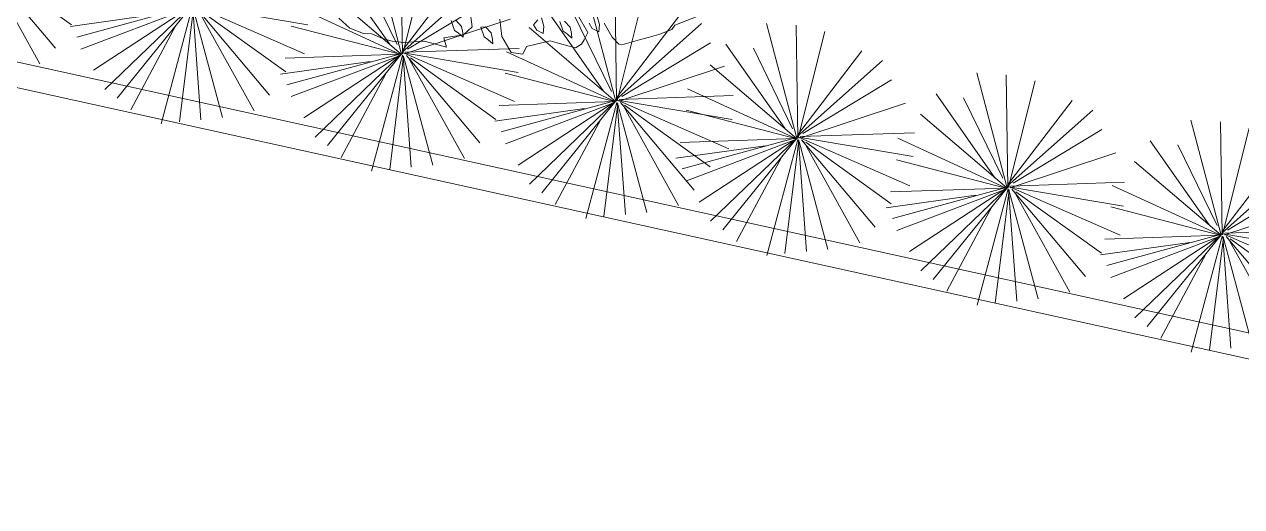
# Model space of a CAD drawing. Header units: metres. Extents: x 12093 to 20303, y 514 to 1412.
# Drawn here: x 19734.85 to 19742.12, y 688.45 to 691.33 of the extents above; entities that cross this region are included whole.
import ezdxf

# ---------------------------------------------------------------- set-up
doc = ezdxf.new("R2010")
doc.units = ezdxf.units.M
doc.layers.get('0').update_dxf_attribs({"lineweight": 13})
for name, color, linetype, lineweight in [('AMBI-GRASS', 104, 'Continuous', 20), ('grass', 64, 'Continuous', 13), ('MANZANAS-ORIGINALES', 147, 'Continuous', 9)]:
    doc.layers.add(name, color=color, linetype=linetype, lineweight=lineweight)
doc.layers.add('desnivel', color=9, linetype='Continuous')

# ---------------------------------------------------------------- blocks, each defined once
blk = doc.blocks.new('ghgfghgh')
at = {"layer": 'desnivel', "lineweight": 20}
for p, q in [((20001.6223, 662.5573), (20001.5789, 662.5625)), ((20001.6363, 662.5855), (20001.6223, 662.5573)), ((20001.8205, 662.5809), (20001.7966, 662.5873))]:
    blk.add_line(p, q, dxfattribs=at)
at = {"layer": 'grass'}
for p, q in [((20000.9707, 662.6552), (20000.9294, 662.6918)), ((20001.4255, 662.7059), (20001.4322, 662.6594)), ((20001.544, 662.623), (20001.5361, 662.6891)), ((20001.7013, 662.6627), (20001.6926, 662.6931)), ((20001.8286, 662.7066), (20001.8679, 662.6386)), ((20001.9108, 662.6684), (20001.9021, 662.6988)), ((20002.3021, 662.7077), (20002.195, 662.666)), ((20001.0228, 662.6348), (20000.9707, 662.6552)), ((20001.3652, 662.6459), (20001.3527, 662.683)), ((20001.3795, 662.6365), (20001.3652, 662.6459)), ((20001.3698, 662.6841), (20001.3918, 662.6613)), ((20001.3918, 662.6613), (20001.3967, 662.6375)), ((20001.4322, 662.6594), (20001.3988, 662.63)), ((20001.4642, 662.6588), (20001.4813, 662.6598)), ((20001.4767, 662.6217), (20001.4642, 662.6588)), ((20001.4813, 662.6598), (20001.5033, 662.637)), ((20001.6793, 662.6854), (20001.6632, 662.6673)), ((20001.6632, 662.6673), (20001.6747, 662.6473)), ((20001.6747, 662.6473), (20001.6995, 662.6351)), ((20001.6995, 662.6351), (20001.7013, 662.6627)), ((20001.7747, 662.643), (20001.7622, 662.6801)), ((20001.789, 662.6335), (20001.7747, 662.643)), ((20001.7793, 662.6811), (20001.8013, 662.6584)), ((20001.8013, 662.6584), (20001.8062, 662.6346)), ((20001.8727, 662.673), (20001.8842, 662.653)), ((20001.8842, 662.653), (20001.909, 662.6407)), ((20001.909, 662.6407), (20001.9108, 662.6684)), ((20001.959, 662.6205), (20001.9284, 662.6735)), ((20002.1842, 662.6497), (20002.1345, 662.6311)), ((20002.195, 662.666), (20002.1842, 662.6497)), ((20001.0542, 662.6328), (20001.0228, 662.6348)), ((20001.0944, 662.6156), (20001.0542, 662.6328)), ((20001.1302, 662.606), (20001.0944, 662.6156)), ((20001.1736, 662.6008), (20001.1302, 662.606)), ((20001.2515, 662.6055), (20001.1736, 662.6008)), ((20001.3351, 662.5831), (20001.2515, 662.6055)), ((20001.3988, 662.63), (20001.3252, 662.6177)), ((20001.3252, 662.6177), (20001.3351, 662.5831)), ((20001.3977, 662.6204), (20001.3795, 662.6365)), ((20001.3967, 662.6375), (20001.3977, 662.6204)), ((20001.3988, 662.63), (20001.3988, 662.63)), ((20001.4911, 662.6122), (20001.4767, 662.6217)), ((20001.5092, 662.5961), (20001.4911, 662.6122)), ((20001.5033, 662.637), (20001.5082, 662.6133)), ((20001.5082, 662.6133), (20001.5092, 662.5961)), ((20001.5789, 662.5625), (20001.544, 662.623)), ((20001.725, 662.6065), (20001.6363, 662.5855)), ((20001.7608, 662.5969), (20001.725, 662.6065)), ((20001.7966, 662.5873), (20001.7608, 662.5969)), ((20001.8072, 662.6174), (20001.789, 662.6335)), ((20001.8062, 662.6346), (20001.8072, 662.6174)), ((20001.8539, 662.6103), (20001.8432, 662.594)), ((20001.8679, 662.6386), (20001.8539, 662.6103)), ((20001.984, 662.5947), (20001.959, 662.6205)), ((20002.0306, 662.6014), (20001.9959, 662.5915)), ((20002.0652, 662.6113), (20002.0306, 662.6014)), ((20002.0998, 662.6212), (20002.0652, 662.6113)), ((20002.1345, 662.6311), (20002.0998, 662.6212)), ((20001.8432, 662.594), (20001.8205, 662.5809)), ((20001.9959, 662.5915), (20001.984, 662.5947))]:
    blk.add_line(p, q, dxfattribs=at)
blk = doc.blocks.new('Arbust11')
for p, q in [((0.0378, 0.4871), (-0.0937, 0.9403)), ((0.0408, 0.4825), (0.0377, 0.9348)), ((0.0408, 0.5449), (0.1405, 0.941)), ((-0.1618, 0.888), (0.0377, 0.4856)), ((0.0439, 0.4856), (0.3088, 0.8724)), ((0.0595, 0.5199), (0.1997, 0.8474)), ((-0.0621, 0.5573), (-0.3332, 0.7944)), ((0.0377, 0.4856), (-0.274, 0.8225)), ((0.0439, 0.4794), (0.3805, 0.7788)), ((-0.3488, 0.7476), (0.0408, 0.4856)), ((0.0283, 0.4856), (-0.3738, 0.7039)), ((0.047, 0.4794), (0.4366, 0.6759)), ((0.0314, 0.4856), (-0.4049, 0.6104)), ((-0.433, 0.5262), (0.0439, 0.4825)), ((0.047, 0.4856), (0.499, 0.4263)), ((0.0533, 0.4887), (0.474, 0.5137)), ((0.0439, 0.4825), (-0.4267, 0.4669)), ((-0.0527, 0.4794), (-0.4267, 0.3952)), ((0.0408, 0.4762), (-0.3893, 0.2673)), ((0.0408, 0.47), (-0.3364, 0.2174)), ((0.0408, 0.4731), (-0.274, 0.1581)), ((0.0377, 0.4669), (-0.2117, 0.0988)), ((0.0501, 0.4544), (-0.1088, 0.0209)), ((0.0501, 0.4638), (-0.0215, 0.0146)), ((0.0501, 0.4794), (0.2901, 0.0832)), ((0.0501, 0.4731), (0.4304, 0.2454)), ((0.0533, 0.47), (0.1935, 0.0177)), ((0.0533, 0.4451), (0.0907, 0.0271)), ((0.0564, 0.4762), (0.3649, 0.1425)), ((0.072, 0.4762), (0.4647, 0.3484))]:
    blk.add_line(p, q)

msp = doc.modelspace()

# ---------------------------------------------------------------- linework, layer by layer
at = {"layer": 'MANZANAS-ORIGINALES'}
for p, q in [((19799.6216, 676.8408), (19711.3676, 696.2582)), ((19799.5893, 676.6943), (19711.3354, 696.1117))]:
    msp.add_line(p, q, dxfattribs=at)

# ---------------------------------------------------------------- block references
at = {"layer": 'AMBI-GRASS', "ltscale": 0.05, "xscale": 1.499999999998325, "yscale": 1.499999999998325, "zscale": 1.499999999998325, "rotation": 49.16166176348414}
for p in [(19735.0697, 691.1945), (19736.3496, 690.913), (19737.606, 690.6286), (19738.8859, 690.3471), (19739.9679, 690.1258), (19741.2243, 689.8301), (19742.5042, 689.5486)]:
    msp.add_blockref('Arbust11', p, dxfattribs=at)
at = {"layer": 'Defpoints', "lineweight": 20, "xscale": 1.586003757394792, "yscale": 1.586003757394792, "zscale": 1.586003757394792}
msp.add_blockref('ghgfghgh', (-11984.8237, -359.6689), dxfattribs=at)

doc.saveas('drawing.dxf')
